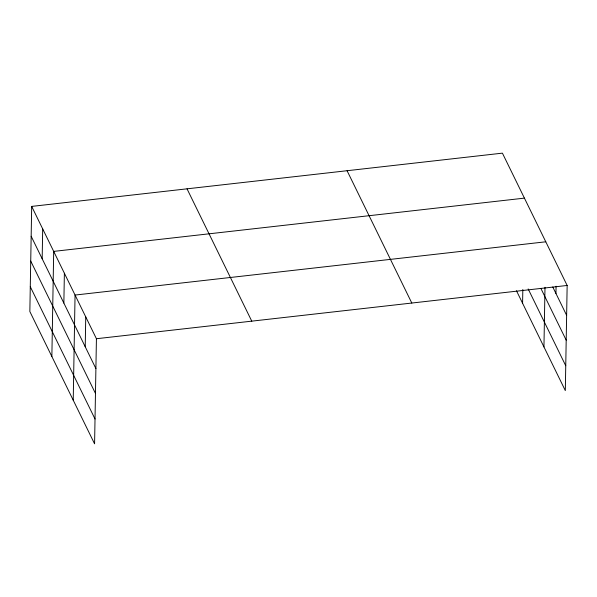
<?xml version="1.0" encoding="UTF-8"?>
<svg xmlns="http://www.w3.org/2000/svg" width="597" height="597" viewBox="0 0 597 597"><rect width="100%" height="100%" fill="white"/><g stroke="black" fill="none" stroke-linecap="round" stroke-linejoin="round"><path stroke-width="0.9" d="M31.686 206.405L29.85 311.537L94.587 443.855L96.423 338.73L31.686 206.405L502.413 153.145L567.15 285.463L565.314 390.595L516.472 290.761M42.171 258.747L42.693 228.905M51.864 356.528L53.693 251.397L524.42 198.129M63.857 303.075L64.379 273.232M73.222 400.191L75.058 295.06L545.785 241.8M85.222 346.745L85.744 316.895M522.584 303.261L522.83 289.455M543.949 346.924L544.994 287.284M555.949 293.478L556.076 286.239M96.423 338.73L567.15 285.463M552.785 287.008L566.628 315.313M540.875 288.403L566.195 340.156M528.166 288.933L565.747 365.752M347.073 170.72L411.811 303.045M187.025 188.831L251.762 321.149M31.163 236.255L95.901 368.58M30.731 261.098L95.468 393.423M30.283 286.694L95.02 419.012"/></g></svg>
